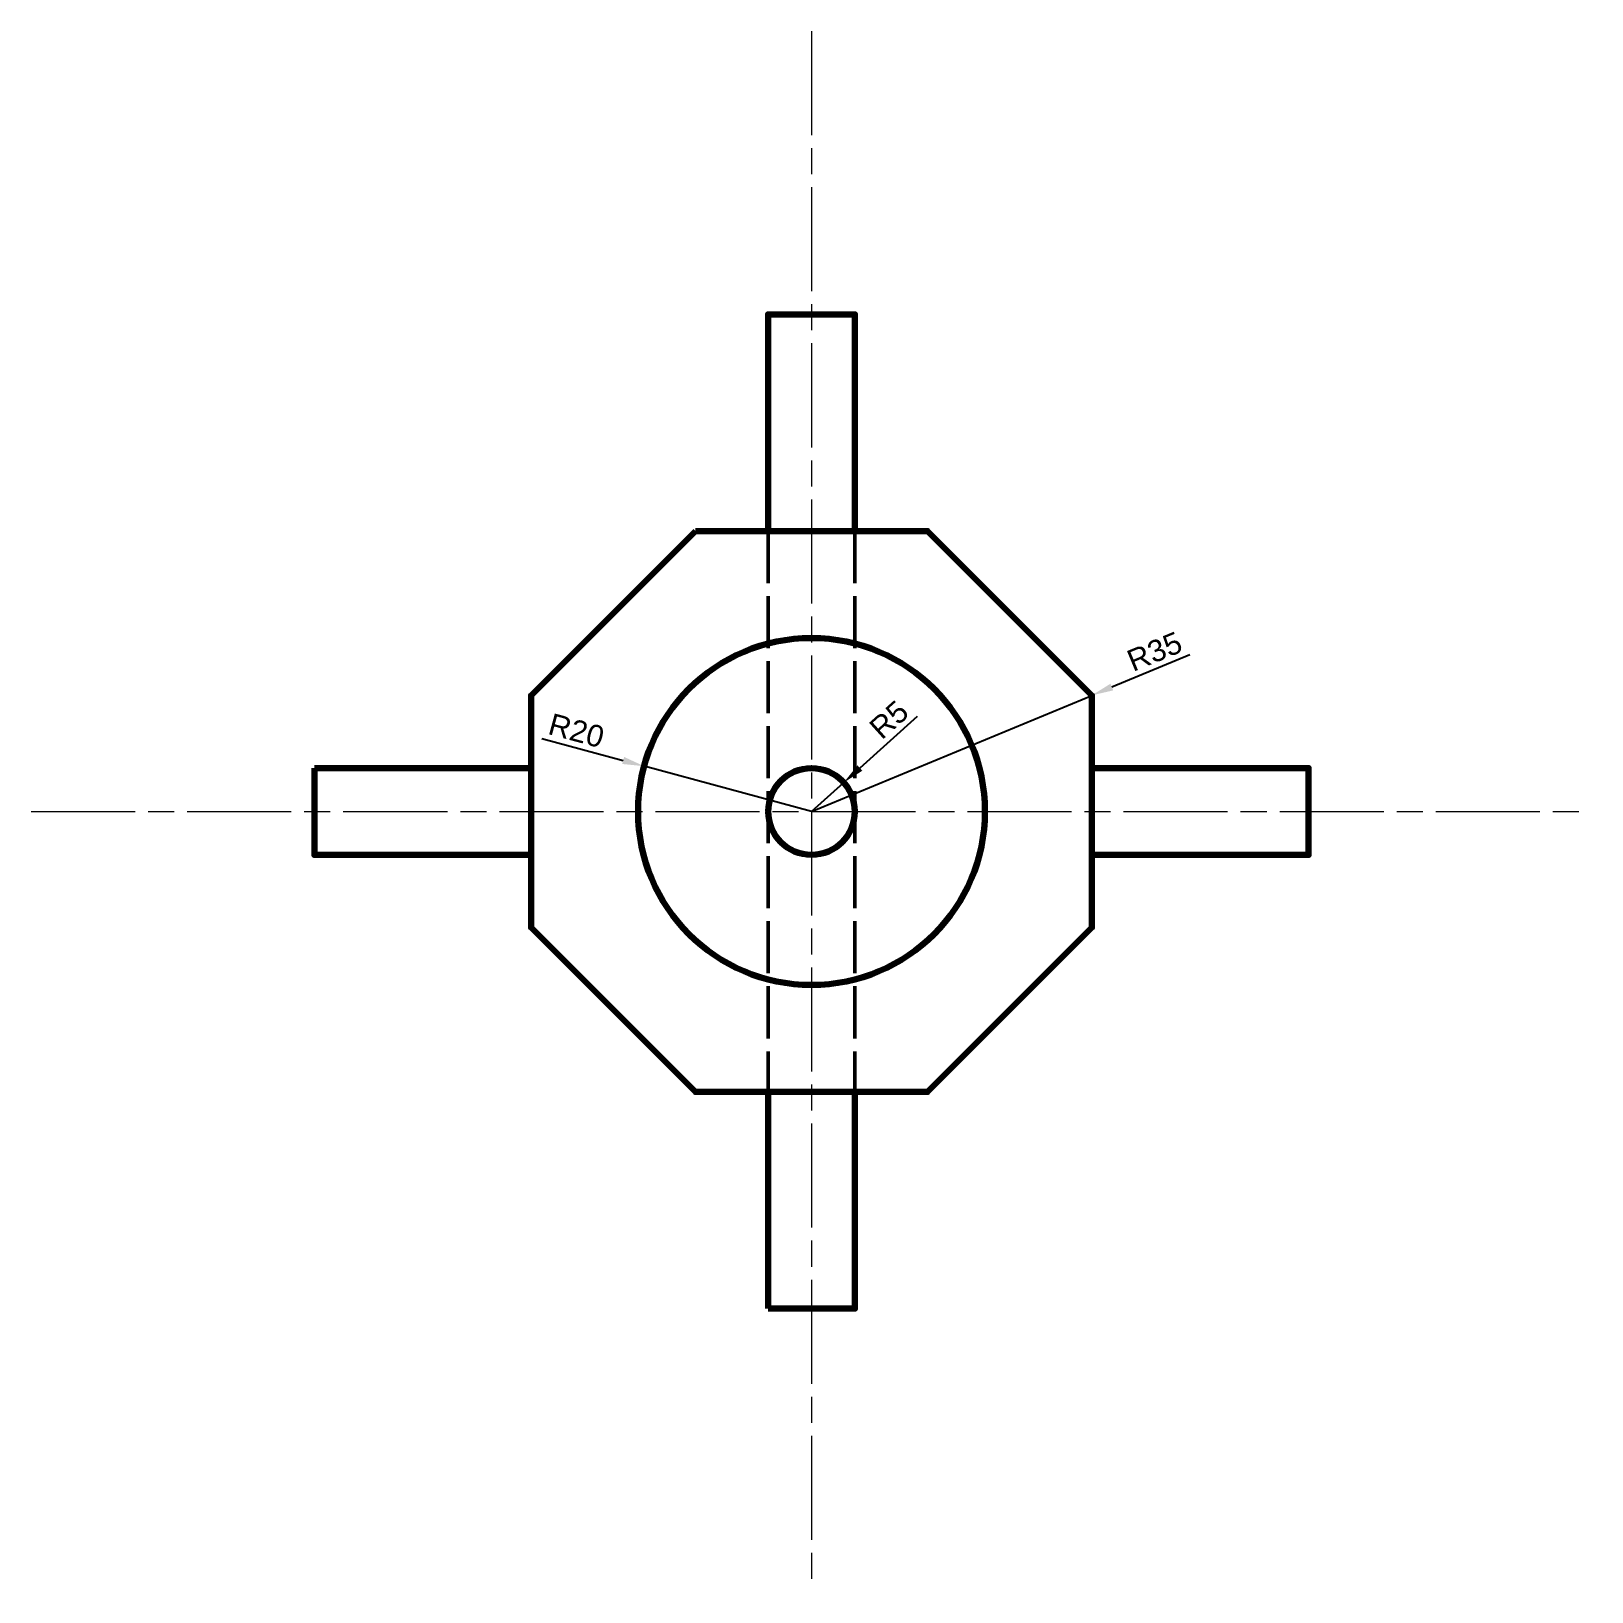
# Model space of a CAD drawing. Header units: millimetres. Extents: x 2543 to 2723, y 1335 to 1515.
import ezdxf

# ---------------------------------------------------------------- set-up
doc = ezdxf.new("R2010")
doc.units = ezdxf.units.MM
doc.linetypes.add('ACAD_ISO02W100', pattern=[15, 12, -3])
doc.linetypes.add('ACAD_ISO08W100', pattern=[36, 24, -3, 6, -3])
doc.layers.get('0').update_dxf_attribs({"lineweight": 100})
for name, color, linetype, lineweight in [('Continua fina', 3, 'Continuous', 20), ('Ejes', 1, 'ACAD_ISO08W100', 20), ('Trazo', 2, 'ACAD_ISO02W100', 50)]:
    doc.layers.add(name, color=color, linetype=linetype, lineweight=lineweight)
doc.styles.get("Standard").update_dxf_attribs({"font": 'arial.ttf'})
doc.dimstyles.new('ISO-25', dxfattribs={"dimtxt": 2.5, "dimasz": 2.5, "dimexe": 1.25, "dimexo": 0.625, "dimtad": 1, "dimtxsty": 'Standard', "dimcen": 2.5, "dimadec": 0, "dimazin": 0, "dimtfac": 1, "dimtmove": 0, "dimatfit": 3, "dimfxl": 1, "dimarcsym": 0})

# ---------------------------------------------------------------- blocks, each defined once
blk = doc.blocks.new('*D9')
at = {"layer": 'Continua fina', "color": 0, "lineweight": -2, "transparency": 16777216}
for p, q in [((2676.97, 1442.82), (2667.97, 1439.09)), ((2633.33, 1424.74), (2665.66, 1438.14))]:
    blk.add_line(p, q, dxfattribs=at)
at = {"layer": 'Continua fina', "color": 0, "transparency": 16777216}
blk.add_solid([(2667.81, 1439.48), (2668.13, 1438.71), (2665.66, 1438.14)], dxfattribs=at)
at = {"layer": 'Defpoints', "color": 0, "transparency": 16777216}
for p in [(2665.66, 1438.14), (2633.33, 1424.74)]:
    blk.add_point(p, dxfattribs=at)
at = {"layer": 'Continua fina', "color": 0, "transparency": 16777216, "insert": (2672.9, 1443.19), "char_height": 2.5, "attachment_point": 5, "rotation": 22.5}
blk.add_mtext('R35', dxfattribs=at)
blk = doc.blocks.new('*D10')
at = {"layer": 'Continua fina', "color": 0, "lineweight": -2, "transparency": 16777216}
for p, q in [((2602.23, 1433.17), (2611.61, 1430.63)), ((2633.33, 1424.74), (2614.02, 1429.97))]:
    blk.add_line(p, q, dxfattribs=at)
at = {"layer": 'Continua fina', "color": 0, "transparency": 16777216}
blk.add_solid([(2611.72, 1431.03), (2611.5, 1430.22), (2614.02, 1429.97)], dxfattribs=at)
at = {"layer": 'Defpoints', "color": 0, "transparency": 16777216}
for p in [(2614.02, 1429.97), (2633.33, 1424.74)]:
    blk.add_point(p, dxfattribs=at)
at = {"layer": 'Continua fina', "color": 0, "transparency": 16777216, "insert": (2606.21, 1434.06), "char_height": 2.5, "attachment_point": 5, "rotation": 344.8355}
blk.add_mtext('R20', dxfattribs=at)
blk = doc.blocks.new('*D11')
at = {"layer": 'Continua fina', "color": 0, "lineweight": -2, "transparency": 16777216}
for p, q in [((2645.51, 1435.69), (2638.91, 1429.75)), ((2633.33, 1424.74), (2637.05, 1428.08))]:
    blk.add_line(p, q, dxfattribs=at)
at = {"layer": 'Continua fina', "color": 0, "transparency": 16777216}
blk.add_solid([(2638.63, 1430.06), (2639.19, 1429.44), (2637.05, 1428.08)], dxfattribs=at)
at = {"layer": 'Defpoints', "color": 0, "transparency": 16777216}
for p in [(2637.05, 1428.08), (2633.33, 1424.74)]:
    blk.add_point(p, dxfattribs=at)
at = {"layer": 'Continua fina', "color": 0, "transparency": 16777216, "insert": (2642.27, 1435.33), "char_height": 2.5, "attachment_point": 5, "rotation": 41.9399}
blk.add_mtext('R5', dxfattribs=at)

msp = doc.modelspace()

# ---------------------------------------------------------------- linework, layer by layer
for points in [[(2628.328, 1457.077), (2638.328, 1457.077), (2638.328, 1482.077), (2628.328, 1482.077)], [(2619.934, 1457.077), (2600.992, 1438.135), (2600.992, 1411.347), (2619.934, 1392.405), (2646.722, 1392.405), (2665.664, 1411.347), (2665.664, 1438.135), (2646.722, 1457.077)], [(2575.992, 1429.741), (2575.992, 1419.741), (2600.992, 1419.741), (2600.992, 1429.741)], [(2665.664, 1429.741), (2665.664, 1419.741), (2690.664, 1419.741), (2690.664, 1429.741)], [(2628.328, 1367.405), (2638.328, 1367.405), (2638.328, 1392.405), (2628.328, 1392.405)]]:
    msp.add_lwpolyline(points, close=True)
for radius in [20, 5]:
    msp.add_circle((2633.328, 1424.741), radius)
at = {"layer": 'Ejes', "ltscale": 0.5}
for points in [[(2633.328, 1514.741), (2633.328, 1334.741)], [(2543.328, 1424.741), (2723.328, 1424.741)]]:
    msp.add_lwpolyline(points, dxfattribs=at)
at = {"layer": 'Trazo', "ltscale": 0.5}
msp.add_line((2628.328, 1457.077), (2628.328, 1392.405), dxfattribs=at)
msp.add_lwpolyline([(2638.328, 1457.077), (2638.328, 1392.405)], dxfattribs=at)

# ---------------------------------------------------------------- dimensions: what is measured, and where the dimension line sits
at = {"layer": 'Continua fina'}
for mpoint, picture, middle in [((2665.664, 1438.135), '*D9', (2672.901, 1443.192)), ((2614.024, 1429.973), '*D10', (2606.214, 1434.06))]:
    dim = msp.add_radius_dim(center=(2633.328, 1424.741), mpoint=mpoint, dimstyle='ISO-25', dxfattribs=at)
    dim.commit()
    dim.dimension.update_dxf_attribs({"geometry": picture, "text_midpoint": middle})
dim = msp.add_radius_dim(center=(2633.328, 1424.741), mpoint=(2637.047, 1428.083), dimstyle='ISO-25', dxfattribs=at)
dim.commit()
dim.dimension.update_dxf_attribs({"geometry": '*D11', "text_midpoint": (2643.538, 1433.915), "dimtype": 164})

doc.saveas('drawing.dxf')
